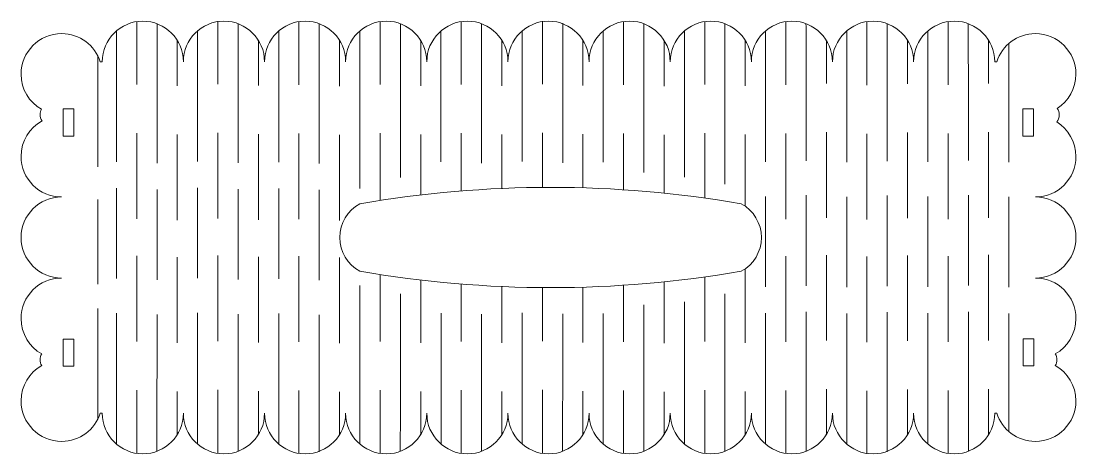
# Model space of a CAD drawing. Header units: millimetres. Extents: x -573 to 573, y -257 to 264.
# Drawn here: x 183.4 to 573.4, y -256.7 to -96.6 of the extents above; entities that cross this region are included whole.
import ezdxf

# ---------------------------------------------------------------- set-up
doc = ezdxf.new("R2010")
doc.units = ezdxf.units.MM
doc.header["$MEASUREMENT"] = 0
doc.layers.add('Layer 1', color=7, linetype='Continuous')

msp = doc.modelspace()

# ---------------------------------------------------------------- linework, layer by layer
at = {"layer": 'Layer 1', "color": 250, "lineweight": 9}
for points, knots in [([(212.7137, -111.6682), (212.7137, -111.6682), (213.4333, -111.6682), (213.4333, -111.6682), (213.4333, -111.6682), (213.4333, -103.3839), (220.149, -96.6682), (228.4333, -96.6682), (228.4333, -96.6682), (236.7176, -96.6682), (243.4333, -103.3839), (243.4333, -111.6682), (243.4333, -111.6682), (243.4333, -103.3839), (250.149, -96.6682), (258.4333, -96.6682), (258.4333, -96.6682), (266.7176, -96.6682), (273.4333, -103.3839), (273.4333, -111.6682), (273.4333, -111.6682), (273.4333, -103.3839), (280.149, -96.6682), (288.4333, -96.6682), (288.4333, -96.6682), (296.7176, -96.6682), (303.4333, -103.3839), (303.4333, -111.6682), (303.4333, -111.6682), (303.4333, -103.3839), (310.149, -96.6682), (318.4333, -96.6682), (318.4333, -96.6682), (326.7175, -96.6682), (333.4333, -103.3839), (333.4333, -111.6682), (333.4333, -111.6682), (333.4333, -103.3839), (340.149, -96.6682), (348.4333, -96.6682), (348.4333, -96.6682), (356.7175, -96.6682), (363.4333, -103.3839), (363.4333, -111.6682), (363.4333, -111.6682), (363.4333, -103.3839), (370.1491, -96.6682), (378.4333, -96.6682), (378.4333, -96.6682), (386.7175, -96.6682), (393.4333, -103.3839), (393.4333, -111.6682), (393.4333, -111.6682), (393.4333, -103.3839), (400.149, -96.6682), (408.4333, -96.6682), (408.4333, -96.6682), (416.7175, -96.6682), (423.4333, -103.3839), (423.4333, -111.6682), (423.4333, -111.6682), (423.4333, -103.3839), (430.149, -96.6682), (438.4333, -96.6682), (438.4333, -96.6682), (446.7176, -96.6682), (453.4333, -103.3839), (453.4333, -111.6682), (453.4333, -111.6682), (453.4333, -103.3839), (460.149, -96.6682), (468.4333, -96.6682), (468.4333, -96.6682), (476.7176, -96.6682), (483.4333, -103.3839), (483.4333, -111.6682), (483.4333, -111.6682), (483.4333, -103.3839), (490.149, -96.6682), (498.4333, -96.6682), (498.4333, -96.6682), (506.7176, -96.6682), (513.4333, -103.3839), (513.4333, -111.6682), (513.4333, -111.6682), (513.4333, -103.3839), (520.149, -96.6682), (528.4333, -96.6682), (528.4333, -96.6682), (536.7176, -96.6682), (543.4333, -103.3839), (543.4333, -111.6682), (543.4333, -111.6682), (543.4333, -111.6682), (544.1529, -111.6682), (544.1529, -111.6682), (544.1529, -111.6682), (546.0951, -105.6344), (551.7538, -101.2682), (558.4333, -101.2682), (558.4333, -101.2682), (566.7176, -101.2682), (573.4333, -107.9839), (573.4333, -116.2682), (573.4333, -116.2682), (573.4333, -121.586), (570.6652, -126.2559), (566.492, -128.9191), (566.492, -128.9191), (567.0024, -129.5906), (567.3055, -130.4283), (567.3055, -131.3368), (567.3055, -131.3368), (567.3055, -132.3257), (566.9465, -133.2307), (566.3519, -133.9288), (566.3519, -133.9288), (570.6032, -136.5763), (573.4333, -141.2911), (573.4333, -146.6682), (573.4333, -146.6682), (573.4333, -154.9525), (566.7176, -161.6682), (558.4333, -161.6682), (558.4333, -161.6682), (566.7176, -161.6682), (573.4333, -168.3839), (573.4333, -176.6682), (573.4333, -176.6682), (573.4333, -184.9525), (566.7176, -191.6682), (558.4333, -191.6682), (558.4333, -191.6682), (566.7176, -191.6682), (573.4333, -198.3838), (573.4333, -206.6682), (573.4333, -206.6682), (573.4333, -212.2695), (570.3625, -217.1525), (565.8132, -219.7284), (565.8132, -219.7284), (566.2059, -220.3472), (566.4333, -221.0811), (566.4333, -221.8682), (566.4333, -221.8682), (566.4333, -222.6553), (566.2059, -223.3892), (565.8132, -224.008), (565.8132, -224.008), (570.3625, -226.5839), (573.4333, -231.4669), (573.4333, -237.0682), (573.4333, -237.0682), (573.4333, -245.3525), (566.7176, -252.0682), (558.4333, -252.0682), (558.4333, -252.0682), (551.7538, -252.0682), (546.0951, -247.702), (544.1529, -241.6682), (544.1529, -241.6682), (544.1529, -241.6682), (543.4333, -241.6682), (543.4333, -241.6682), (543.4333, -241.6682), (543.4333, -249.9525), (536.7176, -256.6682), (528.4333, -256.6682), (528.4333, -256.6682), (520.149, -256.6682), (513.4333, -249.9525), (513.4333, -241.6682), (513.4333, -241.6682), (513.4333, -249.9525), (506.7176, -256.6682), (498.4333, -256.6682), (498.4333, -256.6682), (490.149, -256.6682), (483.4333, -249.9525), (483.4333, -241.6682), (483.4333, -241.6682), (483.4333, -249.9525), (476.7176, -256.6682), (468.4333, -256.6682), (468.4333, -256.6682), (460.149, -256.6682), (453.4333, -249.9525), (453.4333, -241.6682), (453.4333, -241.6682), (453.4333, -249.9525), (446.7176, -256.6682), (438.4333, -256.6682), (438.4333, -256.6682), (430.149, -256.6682), (423.4333, -249.9525), (423.4333, -241.6682), (423.4333, -241.6682), (423.4333, -249.9525), (416.7175, -256.6682), (408.4333, -256.6682), (408.4333, -256.6682), (400.149, -256.6682), (393.4333, -249.9525), (393.4333, -241.6682), (393.4333, -241.6682), (393.4333, -249.9526), (386.7175, -256.6682), (378.4333, -256.6682), (378.4333, -256.6682), (370.1491, -256.6682), (363.4333, -249.9526), (363.4333, -241.6682), (363.4333, -241.6682), (363.4333, -249.9525), (356.7175, -256.6682), (348.4333, -256.6682), (348.4333, -256.6682), (340.149, -256.6682), (333.4333, -249.9525), (333.4333, -241.6682), (333.4333, -241.6682), (333.4333, -249.9525), (326.7175, -256.6682), (318.4333, -256.6682), (318.4333, -256.6682), (310.149, -256.6682), (303.4333, -249.9525), (303.4333, -241.6682), (303.4333, -241.6682), (303.4333, -249.9525), (296.7176, -256.6682), (288.4333, -256.6682), (288.4333, -256.6682), (280.149, -256.6682), (273.4333, -249.9525), (273.4333, -241.6682), (273.4333, -241.6682), (273.4333, -249.9525), (266.7176, -256.6682), (258.4333, -256.6682), (258.4333, -256.6682), (250.149, -256.6682), (243.4333, -249.9525), (243.4333, -241.6682), (243.4333, -241.6682), (243.4333, -249.9525), (236.7176, -256.6682), (228.4333, -256.6682), (228.4333, -256.6682), (220.149, -256.6682), (213.4333, -249.9525), (213.4333, -241.6682), (213.4333, -241.6682), (213.4333, -241.6682), (212.7137, -241.6682), (212.7137, -241.6682), (212.7137, -241.6682), (210.7715, -247.702), (205.1128, -252.0682), (198.4333, -252.0682), (198.4333, -252.0682), (190.1489, -252.0682), (183.4333, -245.3525), (183.4333, -237.0682), (183.4333, -237.0682), (183.4333, -231.4669), (186.504, -226.5839), (191.0534, -224.008), (191.0534, -224.008), (190.6607, -223.3892), (190.4333, -222.6553), (190.4333, -221.8682), (190.4333, -221.8682), (190.4333, -221.0811), (190.6607, -220.3472), (191.0534, -219.7284), (191.0534, -219.7284), (186.504, -217.1525), (183.4333, -212.2695), (183.4333, -206.6682), (183.4333, -206.6682), (183.4333, -198.3838), (190.1489, -191.6682), (198.4333, -191.6682), (198.4333, -191.6682), (190.1489, -191.6682), (183.4333, -184.9525), (183.4333, -176.6682), (183.4333, -176.6682), (183.4333, -168.3839), (190.1489, -161.6682), (198.4333, -161.6682), (198.4333, -161.6682), (190.1489, -161.6682), (183.4333, -154.9525), (183.4333, -146.6682), (183.4333, -146.6682), (183.4333, -141.0075), (186.5696, -136.0804), (191.1989, -133.5268), (191.1989, -133.5268), (190.7333, -132.8729), (190.4594, -132.0731), (190.4594, -131.2092), (190.4594, -131.2092), (190.4594, -130.5071), (190.6405, -129.8475), (190.9582, -129.274), (190.9582, -129.274), (186.4613, -126.6841), (183.4333, -121.8303), (183.4333, -116.2682), (183.4333, -116.2682), (183.4333, -107.9839), (190.1489, -101.2682), (198.4333, -101.2682), (198.4333, -101.2682), (205.1128, -101.2682), (210.7715, -105.6344), (212.7137, -111.6682)], [0, 0, 0, 0, 0.01234568, 0.01234568, 0.01234568, 0.01234568, 0.02469136, 0.02469136, 0.02469136, 0.02469136, 0.03703704, 0.03703704, 0.03703704, 0.03703704, 0.04938272, 0.04938272, 0.04938272, 0.04938272, 0.0617284, 0.0617284, 0.0617284, 0.0617284, 0.07407407, 0.07407407, 0.07407407, 0.07407407, 0.08641975, 0.08641975, 0.08641975, 0.08641975, 0.09876543, 0.09876543, 0.09876543, 0.09876543, 0.11111111, 0.11111111, 0.11111111, 0.11111111, 0.12345679, 0.12345679, 0.12345679, 0.12345679, 0.13580247, 0.13580247, 0.13580247, 0.13580247, 0.14814815, 0.14814815, 0.14814815, 0.14814815, 0.16049383, 0.16049383, 0.16049383, 0.16049383, 0.17283951, 0.17283951, 0.17283951, 0.17283951, 0.18518519, 0.18518519, 0.18518519, 0.18518519, 0.19753086, 0.19753086, 0.19753086, 0.19753086, 0.20987654, 0.20987654, 0.20987654, 0.20987654, 0.22222222, 0.22222222, 0.22222222, 0.22222222, 0.2345679, 0.2345679, 0.2345679, 0.2345679, 0.24691358, 0.24691358, 0.24691358, 0.24691358, 0.25925926, 0.25925926, 0.25925926, 0.25925926, 0.27160494, 0.27160494, 0.27160494, 0.27160494, 0.28395062, 0.28395062, 0.28395062, 0.28395062, 0.2962963, 0.2962963, 0.2962963, 0.2962963, 0.30864198, 0.30864198, 0.30864198, 0.30864198, 0.32098765, 0.32098765, 0.32098765, 0.32098765, 0.33333333, 0.33333333, 0.33333333, 0.33333333, 0.34567901, 0.34567901, 0.34567901, 0.34567901, 0.35802469, 0.35802469, 0.35802469, 0.35802469, 0.37037037, 0.37037037, 0.37037037, 0.37037037, 0.38271605, 0.38271605, 0.38271605, 0.38271605, 0.39506173, 0.39506173, 0.39506173, 0.39506173, 0.40740741, 0.40740741, 0.40740741, 0.40740741, 0.41975309, 0.41975309, 0.41975309, 0.41975309, 0.43209877, 0.43209877, 0.43209877, 0.43209877, 0.44444444, 0.44444444, 0.44444444, 0.44444444, 0.45679012, 0.45679012, 0.45679012, 0.45679012, 0.4691358, 0.4691358, 0.4691358, 0.4691358, 0.48148148, 0.48148148, 0.48148148, 0.48148148, 0.49382716, 0.49382716, 0.49382716, 0.49382716, 0.50617284, 0.50617284, 0.50617284, 0.50617284, 0.51851852, 0.51851852, 0.51851852, 0.51851852, 0.5308642, 0.5308642, 0.5308642, 0.5308642, 0.54320988, 0.54320988, 0.54320988, 0.54320988, 0.55555556, 0.55555556, 0.55555556, 0.55555556, 0.56790123, 0.56790123, 0.56790123, 0.56790123, 0.58024691, 0.58024691, 0.58024691, 0.58024691, 0.59259259, 0.59259259, 0.59259259, 0.59259259, 0.60493827, 0.60493827, 0.60493827, 0.60493827, 0.61728395, 0.61728395, 0.61728395, 0.61728395, 0.62962963, 0.62962963, 0.62962963, 0.62962963, 0.64197531, 0.64197531, 0.64197531, 0.64197531, 0.65432099, 0.65432099, 0.65432099, 0.65432099, 0.66666667, 0.66666667, 0.66666667, 0.66666667, 0.67901235, 0.67901235, 0.67901235, 0.67901235, 0.69135802, 0.69135802, 0.69135802, 0.69135802, 0.7037037, 0.7037037, 0.7037037, 0.7037037, 0.71604938, 0.71604938, 0.71604938, 0.71604938, 0.72839506, 0.72839506, 0.72839506, 0.72839506, 0.74074074, 0.74074074, 0.74074074, 0.74074074, 0.75308642, 0.75308642, 0.75308642, 0.75308642, 0.7654321, 0.7654321, 0.7654321, 0.7654321, 0.77777778, 0.77777778, 0.77777778, 0.77777778, 0.79012346, 0.79012346, 0.79012346, 0.79012346, 0.80246914, 0.80246914, 0.80246914, 0.80246914, 0.81481481, 0.81481481, 0.81481481, 0.81481481, 0.82716049, 0.82716049, 0.82716049, 0.82716049, 0.83950617, 0.83950617, 0.83950617, 0.83950617, 0.85185185, 0.85185185, 0.85185185, 0.85185185, 0.86419753, 0.86419753, 0.86419753, 0.86419753, 0.87654321, 0.87654321, 0.87654321, 0.87654321, 0.88888889, 0.88888889, 0.88888889, 0.88888889, 0.90123457, 0.90123457, 0.90123457, 0.90123457, 0.91358025, 0.91358025, 0.91358025, 0.91358025, 0.92592593, 0.92592593, 0.92592593, 0.92592593, 0.9382716, 0.9382716, 0.9382716, 0.9382716, 0.95061728, 0.95061728, 0.95061728, 0.95061728, 0.96296296, 0.96296296, 0.96296296, 0.96296296, 0.97530864, 0.97530864, 0.97530864, 0.97530864, 1, 1, 1, 1]), ([(198.9844, -129.1476), (198.9844, -129.1476), (202.9895, -129.1476), (202.9895, -129.1476), (202.9895, -129.1476), (202.9895, -129.1476), (202.9895, -139.1476), (202.9895, -139.1476), (202.9895, -139.1476), (202.9895, -139.1476), (198.9844, -139.1476), (198.9844, -139.1476), (198.9844, -139.1476), (198.9844, -139.1476), (198.9844, -129.1476), (198.9844, -129.1476)], [0, 0, 0, 0, 0.2, 0.2, 0.2, 0.2, 0.4, 0.4, 0.4, 0.4, 0.6, 0.6, 0.6, 0.6, 1, 1, 1, 1]), ([(553.8574, -129.1486), (553.8574, -129.1486), (557.7332, -129.1486), (557.7332, -129.1486), (557.7332, -129.1486), (557.7332, -129.1486), (557.7332, -139.1486), (557.7332, -139.1486), (557.7332, -139.1486), (557.7332, -139.1486), (553.8574, -139.1486), (553.8574, -139.1486), (553.8574, -139.1486), (553.8574, -139.1486), (553.8574, -129.1486), (553.8574, -129.1486)], [0, 0, 0, 0, 0.2, 0.2, 0.2, 0.2, 0.4, 0.4, 0.4, 0.4, 0.6, 0.6, 0.6, 0.6, 1, 1, 1, 1]), ([(308.6949, -189.1658), (304.1112, -186.6781), (301.2452, -181.8835), (301.2452, -176.6682), (301.2452, -176.6682), (301.2452, -171.4529), (304.0996, -166.6559), (308.6833, -164.1682), (308.6833, -164.1682), (355.3491, -156.12), (403.0483, -156.12), (449.7143, -164.1682), (449.7143, -164.1682), (454.298, -166.6559), (457.1524, -171.4529), (457.1524, -176.6682), (457.1524, -176.6682), (457.1524, -181.8835), (454.3096, -186.6781), (449.7259, -189.1658), (449.7259, -189.1658), (403.06, -197.214), (355.3608, -197.214), (308.6949, -189.1658)], [0, 0, 0, 0, 0.14285714, 0.14285714, 0.14285714, 0.14285714, 0.28571429, 0.28571429, 0.28571429, 0.28571429, 0.42857143, 0.42857143, 0.42857143, 0.42857143, 0.57142857, 0.57142857, 0.57142857, 0.57142857, 0.71428571, 0.71428571, 0.71428571, 0.71428571, 1, 1, 1, 1]), ([(198.9881, -214.2147), (198.9881, -214.2147), (202.9932, -214.2147), (202.9932, -214.2147), (202.9932, -214.2147), (202.9932, -214.2147), (202.9932, -224.2147), (202.9932, -224.2147), (202.9932, -224.2147), (202.9932, -224.2147), (198.9881, -224.2147), (198.9881, -224.2147), (198.9881, -224.2147), (198.9881, -224.2147), (198.9881, -214.2147), (198.9881, -214.2147)], [0, 0, 0, 0, 0.2, 0.2, 0.2, 0.2, 0.4, 0.4, 0.4, 0.4, 0.6, 0.6, 0.6, 0.6, 1, 1, 1, 1]), ([(553.9903, -214.1461), (553.9903, -214.1461), (557.8661, -214.1461), (557.8661, -214.1461), (557.8661, -214.1461), (557.8661, -214.1461), (557.8661, -224.1461), (557.8661, -224.1461), (557.8661, -224.1461), (557.8661, -224.1461), (553.9903, -224.1461), (553.9903, -224.1461), (553.9903, -224.1461), (553.9903, -224.1461), (553.9903, -214.1461), (553.9903, -214.1461)], [0, 0, 0, 0, 0.2, 0.2, 0.2, 0.2, 0.4, 0.4, 0.4, 0.4, 0.6, 0.6, 0.6, 0.6, 1, 1, 1, 1])]:
    msp.add_open_spline(points, degree=3, knots=knots, dxfattribs=at)
for points in [[(226.1833, -96.7934), (226.1833, -112.3477), (226.1833, -120.1249), (226.1833, -120.1249)], [(256.1833, -96.6732), (256.1833, -112.2275), (256.1833, -120.0047), (256.1833, -120.0047)], [(263.6833, -97.4925), (263.6833, -129.7986), (263.6833, -149.0611), (263.6833, -149.0611)], [(286.1833, -96.9189), (286.1833, -112.4732), (286.1833, -120.2504), (286.1833, -120.2504)], [(316.1833, -96.7987), (316.1833, -112.353), (316.1833, -120.1302), (316.1833, -120.1302)], [(346.1833, -96.7664), (346.1833, -112.3207), (346.1833, -120.0979), (346.1833, -120.0979)], [(376.1833, -96.6462), (376.1833, -112.2005), (376.1833, -119.9777), (376.1833, -119.9777)], [(383.6833, -97.4655), (383.6833, -129.7716), (383.6833, -149.0341), (383.6833, -149.0341)], [(406.1833, -96.8919), (406.1833, -112.4462), (406.1833, -120.2234), (406.1833, -120.2234)], [(436.1833, -96.7717), (436.1833, -112.326), (436.1833, -120.1032), (436.1833, -120.1032)], [(466.1833, -96.8984), (466.1833, -112.4527), (466.1833, -120.2299), (466.1833, -120.2299)], [(496.1833, -97.0186), (496.1833, -112.5729), (496.1833, -120.3501), (496.1833, -120.3501)], [(526.1758, -96.8715), (526.1758, -112.4258), (526.1758, -120.203), (526.1758, -120.203)], [(218.6833, -100.2689), (218.6833, -132.575), (218.6833, -148.7281), (218.6833, -148.7281)], [(233.6833, -97.6127), (233.6833, -129.9188), (233.6833, -149.1813), (233.6833, -149.1813)], [(248.6833, -100.1487), (248.6833, -132.4548), (248.6833, -148.6079), (248.6833, -148.6079)], [(278.6833, -100.3944), (278.6833, -132.7005), (278.6833, -148.8536), (278.6833, -148.8536)], [(293.6833, -97.7382), (293.6833, -130.0443), (293.6833, -149.3068), (293.6833, -149.3068)], [(308.6833, -100.2742), (308.6833, -139.1606), (308.6833, -158.6038), (308.6833, -158.6038)], [(323.6833, -97.618), (323.6833, -133.2377), (323.6833, -154.476), (323.6833, -154.476)], [(338.6833, -100.2419), (338.6833, -132.548), (338.6833, -148.7011), (338.6833, -148.7011)], [(353.6833, -97.5857), (353.6833, -129.8918), (353.6833, -149.1543), (353.6833, -149.1543)], [(368.6833, -100.1217), (368.6833, -132.4278), (368.6833, -148.5809), (368.6833, -148.5809)], [(398.6833, -100.3674), (398.6833, -132.6735), (398.6833, -148.8266), (398.6833, -148.8266)], [(413.6833, -97.7112), (413.6833, -132.1457), (413.6833, -152.6772), (413.6833, -152.6772)], [(428.6833, -100.2472), (428.6833, -136.3294), (428.6833, -154.3705), (428.6833, -154.3705)], [(443.6833, -97.591), (443.6833, -134.7528), (443.6833, -156.9105), (443.6833, -156.9105)], [(458.6908, -148.7202), (458.6908, -116.4141), (458.6908, -100.261), (458.6908, -100.261)], [(473.6908, -148.267), (473.6908, -115.9609), (473.6386, -97.6206), (473.6386, -97.6206)], [(488.6908, -148.8404), (488.6908, -116.5343), (488.6908, -100.3812), (488.6908, -100.3812)], [(503.6908, -148.3872), (503.6908, -116.0811), (503.6386, -97.7408), (503.6386, -97.7408)], [(518.6833, -148.6933), (518.6833, -116.3872), (518.6833, -100.2341), (518.6833, -100.2341)], [(533.6833, -148.2401), (533.6833, -115.934), (533.6311, -97.5937), (533.6311, -97.5937)], [(241.1833, -103.7626), (241.1833, -119.3169), (241.1833, -120.5781), (241.1833, -120.5781)], [(271.1833, -103.6424), (271.1833, -119.1967), (271.1833, -120.4579), (271.1833, -120.4579)], [(301.1833, -103.8881), (301.1833, -119.4424), (301.1833, -120.7036), (301.1833, -120.7036)], [(331.1833, -103.7679), (331.1833, -119.3222), (331.1833, -120.5834), (331.1833, -120.5834)], [(361.1833, -103.7356), (361.1833, -119.2899), (361.1833, -120.5511), (361.1833, -120.5511)], [(391.1833, -103.6154), (391.1833, -119.1697), (391.1833, -120.4309), (391.1833, -120.4309)], [(421.1833, -103.8611), (421.1833, -119.4154), (421.1833, -120.6766), (421.1833, -120.6766)], [(451.1833, -103.7409), (451.1833, -119.2952), (451.1833, -120.5564), (451.1833, -120.5564)], [(481.1833, -103.7871), (481.1833, -119.3414), (481.1833, -119.7767), (481.1833, -119.7767)], [(511.1833, -103.9073), (511.1833, -119.4616), (511.1833, -119.8969), (511.1833, -119.8969)], [(541.1758, -103.7602), (541.1758, -119.3145), (541.1758, -119.7498), (541.1758, -119.7498)], [(548.6833, -148.8135), (548.6833, -119.5176), (548.6833, -104.8696), (548.6833, -104.8696)], [(211.7957, -150.5962), (211.7957, -123.1643), (211.7957, -109.4483), (211.7957, -109.4483)], [(226.1833, -138.1168), (226.1833, -159.213), (226.1833, -169.761), (226.1833, -169.761)], [(241.1833, -138.57), (241.1833, -159.6662), (241.1833, -170.2142), (241.1833, -170.2142)], [(256.1833, -137.9966), (256.1833, -159.0928), (256.1833, -169.6408), (256.1833, -169.6408)], [(271.1833, -138.4498), (271.1833, -159.546), (271.1833, -170.094), (271.1833, -170.094)], [(286.1833, -138.2423), (286.1833, -159.3385), (286.1833, -169.8865), (286.1833, -169.8865)], [(301.1833, -138.6955), (301.1833, -159.7917), (301.1833, -170.3397), (301.1833, -170.3397)], [(316.1833, -138.1221), (316.1833, -154.671), (316.1833, -162.9454), (316.1833, -162.9454)], [(331.1833, -138.5753), (331.1833, -153.4717), (331.1833, -160.9198), (331.1833, -160.9198)], [(346.1833, -138.0898), (346.1833, -152.2355), (346.1833, -159.3083), (346.1833, -159.3083)], [(361.1833, -138.543), (361.1833, -151.8633), (361.1833, -158.5234), (361.1833, -158.5234)], [(376.1833, -137.9696), (376.1833, -151.4186), (376.1833, -158.1431), (376.1833, -158.1431)], [(391.1833, -138.4228), (391.1833, -151.7121), (391.1833, -158.3567), (391.1833, -158.3567)], [(406.1833, -138.2153), (406.1833, -152.0788), (406.1833, -159.0105), (406.1833, -159.0105)], [(421.1833, -138.6685), (421.1833, -153.0641), (421.1833, -160.2618), (421.1833, -160.2618)], [(436.1833, -138.0951), (436.1833, -154.0744), (436.1833, -162.0639), (436.1833, -162.0639)], [(451.1833, -138.5483), (451.1833, -156.2396), (451.1833, -165.0852), (451.1833, -165.0852)], [(466.1833, -138.2218), (466.1833, -159.318), (466.1833, -169.866), (466.1833, -169.866)], [(481.1833, -137.7686), (481.1833, -158.8648), (481.1833, -169.4128), (481.1833, -169.4128)], [(496.1833, -138.342), (496.1833, -159.4382), (496.1833, -169.9862), (496.1833, -169.9862)], [(511.1833, -137.8888), (511.1833, -158.985), (511.1833, -169.533), (511.1833, -169.533)], [(526.1758, -138.1949), (526.1758, -159.2911), (526.1758, -169.8391), (526.1758, -169.8391)], [(541.1758, -137.7417), (541.1758, -158.8379), (541.1758, -169.3859), (541.1758, -169.3859)], [(218.6833, -158.4125), (218.6833, -180.7081), (218.6833, -191.8559), (218.6833, -191.8559)], [(233.6833, -158.8657), (233.6833, -181.1613), (233.6833, -192.3091), (233.6833, -192.3091)], [(248.6833, -158.2923), (248.6833, -180.5879), (248.6833, -191.7357), (248.6833, -191.7357)], [(263.6833, -158.7455), (263.6833, -181.0411), (263.6833, -192.1889), (263.6833, -192.1889)], [(278.6833, -158.538), (278.6833, -180.8336), (278.6833, -191.9814), (278.6833, -191.9814)], [(293.6833, -158.9912), (293.6833, -181.2868), (293.6833, -192.4346), (293.6833, -192.4346)], [(211.7882, -193.883), (211.7882, -173.006), (211.7882, -162.5676), (211.7882, -162.5676)], [(458.6833, -194.9485), (458.6833, -172.6529), (458.6833, -161.5051), (458.6833, -161.5051)], [(473.6833, -194.4953), (473.6833, -172.1997), (473.6833, -161.0519), (473.6833, -161.0519)], [(488.6833, -195.0687), (488.6833, -172.7731), (488.6833, -161.6253), (488.6833, -161.6253)], [(503.6833, -194.6155), (503.6833, -172.3199), (503.6833, -161.1721), (503.6833, -161.1721)], [(518.6758, -194.9216), (518.6758, -172.626), (518.6758, -161.4782), (518.6758, -161.4782)], [(533.6758, -194.4684), (533.6758, -172.1728), (533.6758, -161.025), (533.6758, -161.025)], [(548.6758, -195.0418), (548.6758, -172.7462), (548.6758, -161.5984), (548.6758, -161.5984)], [(481.1833, -214.791), (481.1833, -193.6948), (481.1833, -183.1468), (481.1833, -183.1468)], [(511.1833, -214.9112), (511.1833, -193.815), (511.1833, -183.267), (511.1833, -183.267)], [(541.1758, -214.7641), (541.1758, -193.6679), (541.1758, -183.1199), (541.1758, -183.1199)], [(226.1833, -215.1392), (226.1833, -194.043), (226.1833, -183.495), (226.1833, -183.495)], [(241.1833, -215.5924), (241.1833, -194.4962), (241.1833, -183.9482), (241.1833, -183.9482)], [(256.1833, -215.019), (256.1833, -193.9228), (256.1833, -183.3748), (256.1833, -183.3748)], [(271.1833, -215.4722), (271.1833, -194.376), (271.1833, -183.828), (271.1833, -183.828)], [(286.1833, -215.2647), (286.1833, -194.1684), (286.1833, -183.6204), (286.1833, -183.6204)], [(301.1833, -215.7179), (301.1833, -194.6216), (301.1833, -184.0736), (301.1833, -184.0736)], [(466.1833, -215.2442), (466.1833, -194.148), (466.1833, -183.6), (466.1833, -183.6)], [(496.1833, -215.3644), (496.1833, -194.2682), (496.1833, -183.7202), (496.1833, -183.7202)], [(526.1758, -215.2173), (526.1758, -194.1211), (526.1758, -183.5731), (526.1758, -183.5731)], [(316.1833, -215.1445), (316.1833, -198.6394), (316.1833, -190.3869), (316.1833, -190.3869)], [(451.1833, -215.5707), (451.1833, -197.3577), (451.1833, -188.2513), (451.1833, -188.2513)], [(308.6908, -194.3755), (308.6908, -233.5287), (308.6908, -253.1053), (308.6908, -253.1053)], [(331.1833, -215.5977), (331.1833, -200.1412), (331.1833, -192.413), (331.1833, -192.413)], [(346.1833, -215.1122), (346.1833, -201.0423), (346.1833, -194.0074), (346.1833, -194.0074)], [(361.1833, -215.5654), (361.1833, -201.7285), (361.1833, -194.8102), (361.1833, -194.8102)], [(406.1833, -215.2377), (406.1833, -201.2954), (406.1833, -194.3242), (406.1833, -194.3242)], [(421.1833, -215.6909), (421.1833, -200.6126), (421.1833, -193.0735), (421.1833, -193.0735)], [(436.1833, -215.1175), (436.1833, -199.2203), (436.1833, -191.2718), (436.1833, -191.2718)], [(323.6908, -197.4445), (323.6908, -234.6334), (323.6386, -255.7457), (323.6386, -255.7457)], [(376.1833, -214.992), (376.1833, -201.7932), (376.1833, -195.1939), (376.1833, -195.1939)], [(391.1833, -215.4452), (391.1833, -201.8345), (391.1833, -195.0292), (391.1833, -195.0292)], [(443.6908, -197.5505), (443.6908, -234.6546), (443.6386, -255.7187), (443.6386, -255.7187)], [(413.6908, -201.5723), (413.6908, -236.1876), (413.6386, -255.8389), (413.6386, -255.8389)], [(428.6908, -200.5139), (428.6908, -235.5568), (428.6908, -253.0783), (428.6908, -253.0783)], [(211.7882, -243.9028), (211.7882, -216.6018), (211.7882, -202.9512), (211.7882, -202.9512)], [(218.6908, -204.6408), (218.6908, -236.9469), (218.6908, -253.1), (218.6908, -253.1)], [(233.6908, -205.094), (233.6908, -237.4001), (233.6386, -255.7404), (233.6386, -255.7404)], [(248.6908, -204.5206), (248.6908, -236.8267), (248.6908, -252.9798), (248.6908, -252.9798)], [(263.6908, -204.9738), (263.6908, -237.2799), (263.6386, -255.6202), (263.6386, -255.6202)], [(278.6908, -204.7662), (278.6908, -237.0724), (278.6908, -253.2255), (278.6908, -253.2255)], [(293.6908, -205.2194), (293.6908, -237.5256), (293.6386, -255.8659), (293.6386, -255.8659)], [(338.6908, -204.6138), (338.6908, -236.9199), (338.6908, -253.073), (338.6908, -253.073)], [(353.6908, -205.067), (353.6908, -237.3731), (353.6386, -255.7134), (353.6386, -255.7134)], [(368.6908, -204.4936), (368.6908, -236.7997), (368.6908, -252.9528), (368.6908, -252.9528)], [(383.6908, -204.9468), (383.6908, -237.2529), (383.6386, -255.5932), (383.6386, -255.5932)], [(398.6908, -204.7393), (398.6908, -237.0454), (398.6908, -253.1985), (398.6908, -253.1985)], [(458.6833, -253.0921), (458.6833, -220.786), (458.6833, -204.6329), (458.6833, -204.6329)], [(473.6833, -255.7483), (473.6833, -223.4422), (473.6833, -204.1796), (473.6833, -204.1796)], [(488.6833, -253.2123), (488.6833, -220.9062), (488.6833, -204.753), (488.6833, -204.753)], [(503.6833, -255.8685), (503.6833, -223.5624), (503.6833, -204.2998), (503.6833, -204.2998)], [(518.6758, -253.0652), (518.6758, -220.7591), (518.6758, -204.606), (518.6758, -204.606)], [(533.6758, -255.7214), (533.6758, -223.4153), (533.6758, -204.1528), (533.6758, -204.1528)], [(548.6758, -248.4605), (548.6758, -219.3043), (548.6758, -204.7262), (548.6758, -204.7262)], [(226.1833, -256.4626), (226.1833, -240.9083), (226.1833, -233.1311), (226.1833, -233.1311)], [(241.1833, -249.5739), (241.1833, -234.0196), (241.1833, -233.5843), (241.1833, -233.5843)], [(256.1833, -256.3424), (256.1833, -240.7881), (256.1833, -233.0109), (256.1833, -233.0109)], [(271.1833, -249.4537), (271.1833, -233.8994), (271.1833, -233.4641), (271.1833, -233.4641)], [(286.1833, -256.5881), (286.1833, -241.0338), (286.1833, -233.2566), (286.1833, -233.2566)], [(301.1833, -249.6994), (301.1833, -234.1451), (301.1833, -233.7098), (301.1833, -233.7098)], [(316.1833, -256.4679), (316.1833, -240.9136), (316.1833, -233.1364), (316.1833, -233.1364)], [(331.1833, -249.5792), (331.1833, -234.0249), (331.1833, -233.5896), (331.1833, -233.5896)], [(346.1833, -256.4356), (346.1833, -240.8813), (346.1833, -233.1041), (346.1833, -233.1041)], [(361.1833, -249.5469), (361.1833, -233.9926), (361.1833, -233.5573), (361.1833, -233.5573)], [(376.1833, -256.3154), (376.1833, -240.7611), (376.1833, -232.9839), (376.1833, -232.9839)], [(391.1833, -249.4267), (391.1833, -233.8724), (391.1833, -233.4371), (391.1833, -233.4371)], [(406.1833, -256.5611), (406.1833, -241.0068), (406.1833, -233.2296), (406.1833, -233.2296)], [(421.1833, -249.6724), (421.1833, -234.1181), (421.1833, -233.6828), (421.1833, -233.6828)], [(436.1833, -256.4409), (436.1833, -240.8866), (436.1833, -233.1094), (436.1833, -233.1094)], [(451.1833, -249.5522), (451.1833, -233.9979), (451.1833, -233.5626), (451.1833, -233.5626)], [(466.1833, -256.5676), (466.1833, -241.0133), (466.1833, -233.2361), (466.1833, -233.2361)], [(481.1833, -249.5984), (481.1833, -234.0441), (481.1833, -232.7829), (481.1833, -232.7829)], [(496.1833, -256.6878), (496.1833, -241.1335), (496.1833, -233.3563), (496.1833, -233.3563)], [(511.1833, -249.7186), (511.1833, -234.1643), (511.1833, -232.9031), (511.1833, -232.9031)], [(526.1758, -256.5407), (526.1758, -240.9864), (526.1758, -233.2092), (526.1758, -233.2092)], [(541.1758, -249.5715), (541.1758, -234.0172), (541.1758, -232.756), (541.1758, -232.756)]]:
    msp.add_open_spline(points, degree=3, dxfattribs=at)

doc.saveas('drawing.dxf')
